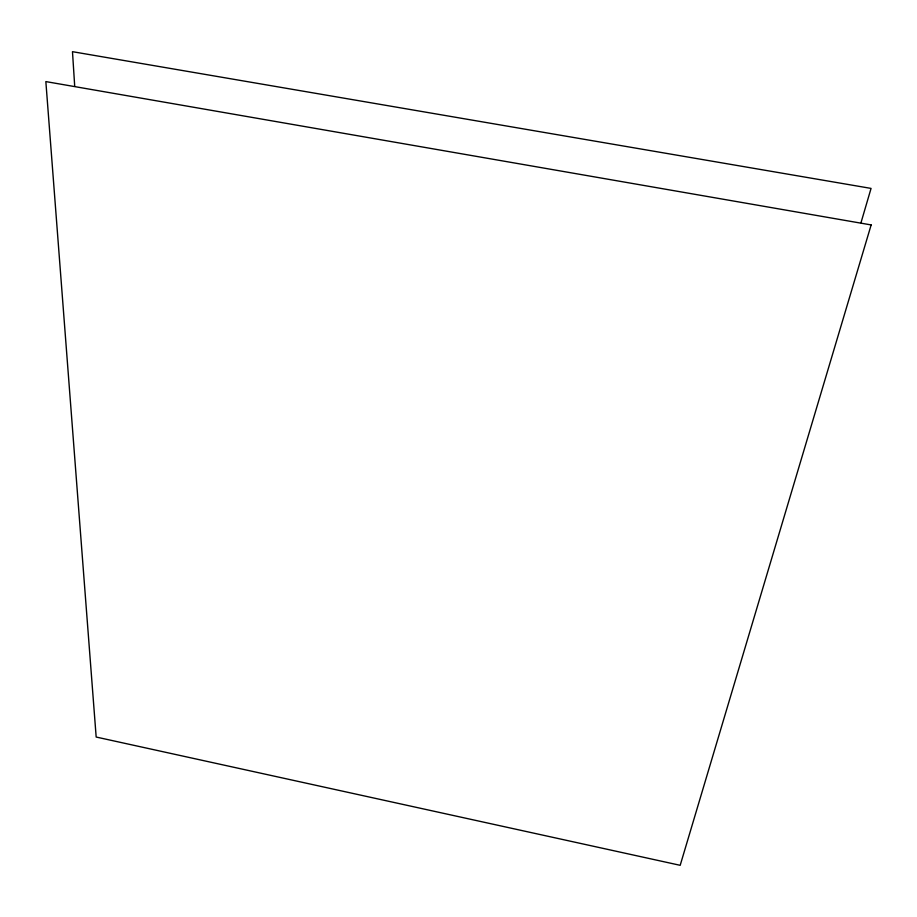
<?xml version="1.0" encoding="UTF-8"?>
<svg xmlns="http://www.w3.org/2000/svg" width="917" height="917" viewBox="0 0 917 917"><rect width="100%" height="100%" fill="white"/><g stroke="black" fill="none" stroke-linecap="round" stroke-linejoin="round"><path stroke-width="1.38" d="M860.994 222.716L871.058 188.409L72.477 51.684L74.69 85.957M871.15 224.929L680.185 865.316L96.17 737.039L45.85 81.59L871.15 224.929"/></g></svg>
